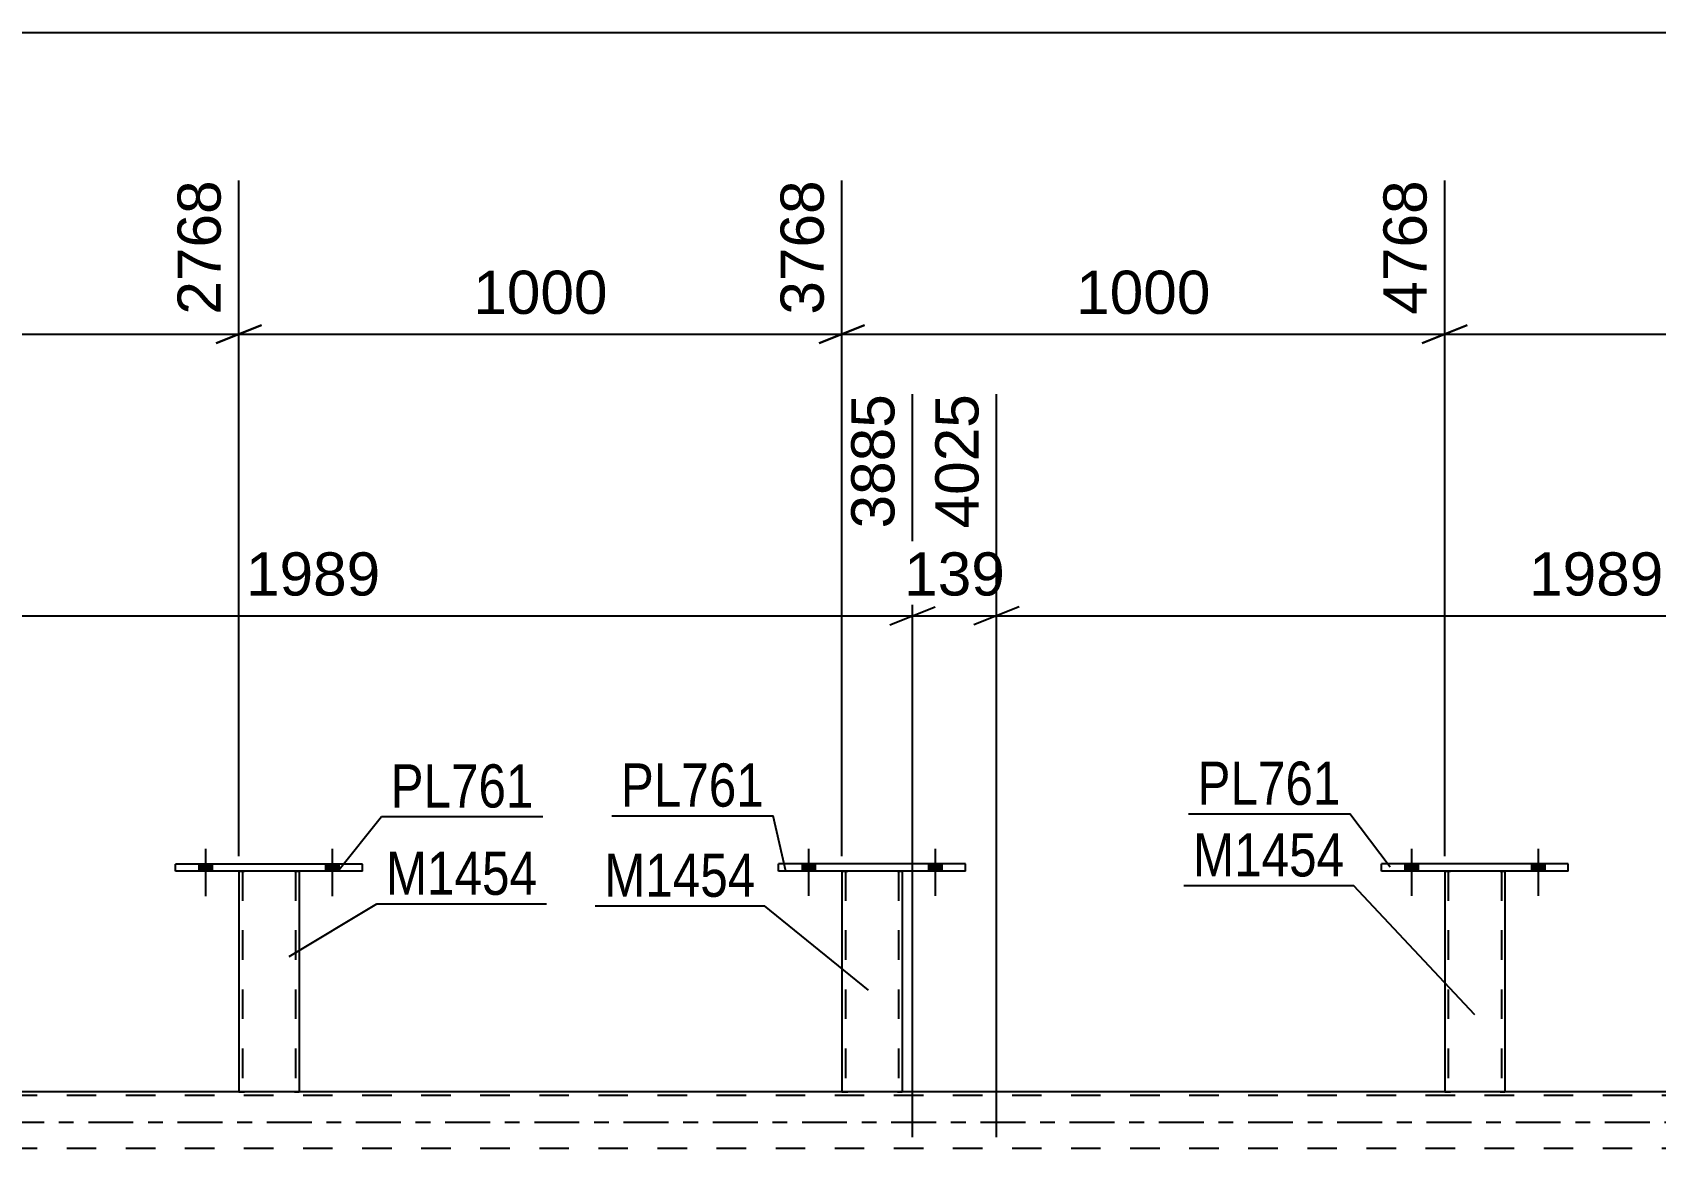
# Model space of a CAD drawing. Header units: millimetres. Extents: x 0 to 841, y 0 to 594.
# Drawn here: x 215.5 to 323.2, y 439.5 to 513.5 of the extents above; entities that cross this region are included whole.
import ezdxf

# ---------------------------------------------------------------- set-up
doc = ezdxf.new("R2010")
doc.units = ezdxf.units.MM
doc.linetypes.add('DXK_LINE_DOT2', pattern=[3.9198, 1.9599, -1.9599])
doc.linetypes.add('DXK_LINE_DOT3', pattern=[5.9187, 2.979, -0.9799, 0.9799, -0.9799])
doc.styles.add('Arial', font='ARIAL.TTF', dxfattribs={"height": 0.2})
doc.styles.add('Arial Narrow', font='ARIALN.TTF', dxfattribs={"height": 0.2})

# ---------------------------------------------------------------- blocks, each defined once
blk = doc.blocks.new('Part-318895815-3014 - 2943')
at = {"color": 7, "linetype": 'DXK_LINE_DOT2'}
for p, q in [((229.19, 457.86), (229.19, 457.86)), ((229.19, 457.86), (229.19, 457.85)), ((229.19, 457.85), (229.19, 457.86)), ((229.23, 457.86), (229.19, 457.86)), ((229.19, 457.86), (229.23, 457.86)), ((229.33, 457.86), (229.23, 457.86)), ((229.23, 457.86), (229.33, 457.86)), ((229.49, 457.86), (229.33, 457.86)), ((229.33, 457.86), (229.49, 457.86)), ((229.43, 457.86), (229.43, 457.86)), ((229.43, 457.86), (229.43, 443.22)), ((229.45, 457.86), (229.43, 457.86)), ((229.43, 457.86), (229.45, 457.86)), ((229.5, 457.86), (229.45, 457.86)), ((229.45, 457.86), (229.5, 457.86)), ((232.89, 457.86), (229.49, 457.86)), ((232.89, 457.86), (229.49, 457.86)), ((232.8, 457.86), (229.5, 457.86)), ((229.5, 457.86), (229.58, 457.86)), ((232.88, 457.86), (229.58, 457.86)), ((232.88, 457.86), (232.8, 457.86)), ((232.93, 457.86), (232.88, 457.86)), ((232.88, 457.86), (232.93, 457.86)), ((232.89, 457.86), (233.05, 457.86)), ((233.05, 457.86), (232.89, 457.86)), ((232.95, 457.86), (232.93, 457.86)), ((232.93, 457.86), (232.95, 457.86)), ((232.95, 457.86), (232.95, 457.86)), ((232.95, 457.86), (232.95, 443.22)), ((233.05, 457.86), (233.15, 457.86)), ((233.15, 457.86), (233.05, 457.86)), ((233.15, 457.86), (233.19, 457.86)), ((233.19, 457.86), (233.15, 457.86)), ((233.19, 457.86), (233.19, 457.86)), ((233.19, 457.86), (233.19, 457.85)), ((233.19, 457.85), (233.19, 457.86)), ((229.19, 443.22), (229.23, 443.22)), ((229.23, 443.22), (229.33, 443.22)), ((229.33, 443.22), (229.49, 443.22)), ((229.45, 443.22), (229.43, 443.22)), ((229.43, 443.22), (229.45, 443.22)), ((229.5, 443.22), (229.45, 443.22)), ((229.45, 443.22), (229.5, 443.22)), ((232.89, 443.22), (229.49, 443.22)), ((232.8, 443.22), (229.5, 443.22)), ((229.5, 443.22), (229.58, 443.22)), ((232.93, 443.22), (229.58, 443.22)), ((232.88, 443.22), (232.8, 443.22)), ((232.93, 443.22), (232.88, 443.22)), ((232.89, 443.22), (233.05, 443.22)), ((232.95, 443.22), (232.93, 443.22)), ((232.93, 443.22), (232.95, 443.22)), ((233.05, 443.22), (233.15, 443.22)), ((233.15, 443.22), (233.19, 443.22))]:
    blk.add_line(p, q, dxfattribs=at)
at = {"color": 2, "linetype": 'Continuous'}
for p, q in [((229.19, 457.85), (229.19, 443.22)), ((233.19, 457.85), (233.19, 443.22)), ((229.23, 443.22), (229.19, 443.22)), ((229.33, 443.22), (229.23, 443.22)), ((229.49, 443.22), (229.33, 443.22)), ((232.89, 443.22), (229.49, 443.22)), ((233.05, 443.22), (232.89, 443.22)), ((233.15, 443.22), (233.05, 443.22)), ((233.19, 443.22), (233.15, 443.22))]:
    blk.add_line(p, q, dxfattribs=at)
blk = doc.blocks.new('Part-318895815-3091 - 2943')
at = {"color": 2, "linetype": 'Continuous'}
for p, q in [((269.2, 457.86), (269.2, 443.22)), ((273.2, 457.86), (273.2, 443.22)), ((269.23, 443.22), (269.2, 443.22)), ((269.34, 443.22), (269.23, 443.22)), ((269.49, 443.22), (269.34, 443.22)), ((272.9, 443.22), (269.49, 443.22)), ((273.06, 443.22), (272.9, 443.22)), ((273.16, 443.22), (273.06, 443.22)), ((273.2, 443.22), (273.16, 443.22))]:
    blk.add_line(p, q, dxfattribs=at)
at = {"color": 7, "linetype": 'DXK_LINE_DOT2'}
for p, q in [((269.2, 457.86), (269.2, 457.86)), ((269.2, 457.86), (269.2, 457.86)), ((269.2, 457.86), (269.2, 457.86)), ((269.23, 457.86), (269.2, 457.86)), ((269.2, 457.86), (269.23, 457.86)), ((269.34, 457.86), (269.23, 457.86)), ((269.23, 457.86), (269.34, 457.86)), ((269.49, 457.86), (269.34, 457.86)), ((269.34, 457.86), (269.49, 457.86)), ((269.44, 457.86), (269.44, 457.86)), ((269.44, 457.86), (269.44, 443.22)), ((269.46, 457.86), (269.44, 457.86)), ((269.44, 457.86), (269.46, 457.86)), ((269.51, 457.86), (269.46, 457.86)), ((269.46, 457.86), (269.51, 457.86)), ((272.9, 457.86), (269.49, 457.86)), ((272.9, 457.86), (269.49, 457.86)), ((272.81, 457.86), (269.51, 457.86)), ((269.51, 457.86), (269.59, 457.86)), ((272.89, 457.86), (269.59, 457.86)), ((272.89, 457.86), (272.81, 457.86)), ((272.94, 457.86), (272.89, 457.86)), ((272.89, 457.86), (272.94, 457.86)), ((272.9, 457.86), (273.06, 457.86)), ((273.06, 457.86), (272.9, 457.86)), ((272.96, 457.86), (272.94, 457.86)), ((272.94, 457.86), (272.96, 457.86)), ((272.96, 457.86), (272.96, 457.86)), ((272.96, 457.86), (272.96, 443.22)), ((273.06, 457.86), (273.16, 457.86)), ((273.16, 457.86), (273.06, 457.86)), ((273.16, 457.86), (273.2, 457.86)), ((273.2, 457.86), (273.16, 457.86)), ((273.2, 457.86), (273.2, 457.86)), ((273.2, 457.86), (273.2, 457.86)), ((273.2, 457.86), (273.2, 457.86)), ((269.2, 443.22), (269.23, 443.22)), ((269.23, 443.22), (269.34, 443.22)), ((269.34, 443.22), (269.49, 443.22)), ((269.46, 443.22), (269.44, 443.22)), ((269.44, 443.22), (269.46, 443.22)), ((269.51, 443.22), (269.46, 443.22)), ((269.46, 443.22), (269.51, 443.22)), ((272.9, 443.22), (269.49, 443.22)), ((272.81, 443.22), (269.51, 443.22)), ((269.51, 443.22), (269.59, 443.22)), ((272.94, 443.22), (269.59, 443.22)), ((272.89, 443.22), (272.81, 443.22)), ((272.94, 443.22), (272.89, 443.22)), ((272.9, 443.22), (273.06, 443.22)), ((272.96, 443.22), (272.94, 443.22)), ((272.94, 443.22), (272.96, 443.22)), ((273.06, 443.22), (273.16, 443.22)), ((273.16, 443.22), (273.2, 443.22))]:
    blk.add_line(p, q, dxfattribs=at)
blk = doc.blocks.new('Part-318895815-3019 - 2943')
at = {"color": 2, "linetype": 'Continuous'}
for p, q in [((265, 457.86), (265, 458.34)), ((277.4, 458.34), (265, 458.34)), ((277.4, 457.86), (265, 457.86)), ((277.4, 457.86), (277.4, 458.34))]:
    blk.add_line(p, q, dxfattribs=at)
blk = doc.blocks.new('Part-318895815-3053 - 2943')
at = {"color": 2, "linetype": 'Continuous'}
for p, q in [((224.99, 457.85), (224.99, 458.33)), ((237.39, 458.33), (224.99, 458.33)), ((237.39, 457.85), (224.99, 457.85)), ((237.39, 457.85), (237.39, 458.33))]:
    blk.add_line(p, q, dxfattribs=at)
blk = doc.blocks.new('Bolt-318895815-3264 - 2943')
at = {"linetype": 'Continuous'}
for points in [[(226.55, 457.85), (227.43, 457.85), (227.43, 458.33), (226.55, 458.33)], [(234.95, 457.85), (235.83, 457.85), (235.83, 458.33), (234.95, 458.33)]]:
    blk.add_hatch(color=1, dxfattribs=at).paths.add_polyline_path(points)
at = {"color": 1, "linetype": 'Continuous'}
for p, q in [((226.99, 459.33), (226.99, 456.21)), ((235.39, 459.33), (235.39, 456.21)), ((226.55, 458.33), (226.55, 457.85)), ((227.43, 458.33), (227.43, 457.85)), ((234.95, 458.33), (234.95, 457.85)), ((235.83, 458.33), (235.83, 457.85))]:
    blk.add_line(p, q, dxfattribs=at)
blk = doc.blocks.new('Part-318895815-3096 - 2943')
at = {"color": 2, "linetype": 'Continuous'}
for p, q in [((305, 457.86), (305, 458.34)), ((317.4, 458.34), (305, 458.34)), ((317.4, 457.86), (305, 457.86)), ((317.4, 457.86), (317.4, 458.34))]:
    blk.add_line(p, q, dxfattribs=at)
blk = doc.blocks.new('Bolt-318895815-3263 - 2943')
at = {"linetype": 'Continuous'}
for points in [[(266.56, 457.86), (267.44, 457.86), (267.44, 458.34), (266.56, 458.34)], [(274.96, 457.86), (275.84, 457.86), (275.84, 458.34), (274.96, 458.34)]]:
    blk.add_hatch(color=1, dxfattribs=at).paths.add_polyline_path(points)
at = {"color": 1, "linetype": 'Continuous'}
for p, q in [((267, 459.34), (267, 456.22)), ((275.4, 459.34), (275.4, 456.22)), ((266.56, 458.34), (266.56, 457.86)), ((267.44, 458.34), (267.44, 457.86)), ((274.96, 458.34), (274.96, 457.86)), ((275.84, 458.34), (275.84, 457.86))]:
    blk.add_line(p, q, dxfattribs=at)
blk = doc.blocks.new('Bolt-318895815-3265 - 2943')
at = {"linetype": 'Continuous'}
for points in [[(226.55, 457.85), (227.43, 457.85), (227.43, 458.33), (226.55, 458.33)], [(234.95, 457.85), (235.83, 457.85), (235.83, 458.33), (234.95, 458.33)]]:
    blk.add_hatch(color=1, dxfattribs=at).paths.add_polyline_path(points)
at = {"color": 1, "linetype": 'Continuous'}
for p, q in [((226.99, 459.33), (226.99, 456.21)), ((235.39, 459.33), (235.39, 456.21)), ((226.55, 458.33), (226.55, 457.85)), ((227.43, 458.33), (227.43, 457.85)), ((234.95, 458.33), (234.95, 457.85)), ((235.83, 458.33), (235.83, 457.85))]:
    blk.add_line(p, q, dxfattribs=at)
blk = doc.blocks.new('Part-318895815-3286 - 2943')
at = {"color": 2, "linetype": 'Continuous'}
for p, q in [((309.2, 457.86), (309.2, 443.22)), ((313.2, 457.86), (313.2, 443.22)), ((309.23, 443.22), (309.2, 443.22)), ((309.34, 443.22), (309.23, 443.22)), ((309.49, 443.22), (309.34, 443.22)), ((312.9, 443.22), (309.49, 443.22)), ((313.06, 443.22), (312.9, 443.22)), ((313.16, 443.22), (313.06, 443.22)), ((313.2, 443.22), (313.16, 443.22))]:
    blk.add_line(p, q, dxfattribs=at)
at = {"color": 7, "linetype": 'DXK_LINE_DOT2'}
for p, q in [((309.2, 457.86), (309.2, 457.86)), ((309.2, 457.86), (309.2, 457.86)), ((309.2, 457.86), (309.2, 457.86)), ((309.23, 457.86), (309.2, 457.86)), ((309.2, 457.86), (309.23, 457.86)), ((309.34, 457.86), (309.23, 457.86)), ((309.23, 457.86), (309.34, 457.86)), ((309.49, 457.86), (309.34, 457.86)), ((309.34, 457.86), (309.49, 457.86)), ((309.44, 457.86), (309.44, 457.86)), ((309.44, 457.86), (309.44, 443.22)), ((309.46, 457.86), (309.44, 457.86)), ((309.44, 457.86), (309.46, 457.86)), ((309.51, 457.86), (309.46, 457.86)), ((309.46, 457.86), (309.51, 457.86)), ((312.9, 457.86), (309.49, 457.86)), ((312.9, 457.86), (309.49, 457.86)), ((312.81, 457.86), (309.51, 457.86)), ((309.51, 457.86), (309.59, 457.86)), ((312.89, 457.86), (309.59, 457.86)), ((312.89, 457.86), (312.81, 457.86)), ((312.94, 457.86), (312.89, 457.86)), ((312.89, 457.86), (312.94, 457.86)), ((312.9, 457.86), (313.06, 457.86)), ((313.06, 457.86), (312.9, 457.86)), ((312.96, 457.86), (312.94, 457.86)), ((312.94, 457.86), (312.96, 457.86)), ((312.96, 457.86), (312.96, 457.86)), ((312.96, 457.86), (312.96, 443.22)), ((313.06, 457.86), (313.16, 457.86)), ((313.16, 457.86), (313.06, 457.86)), ((313.16, 457.86), (313.2, 457.86)), ((313.2, 457.86), (313.16, 457.86)), ((313.2, 457.86), (313.2, 457.86)), ((313.2, 457.86), (313.2, 457.86)), ((313.2, 457.86), (313.2, 457.86)), ((309.2, 443.22), (309.23, 443.22)), ((309.23, 443.22), (309.34, 443.22)), ((309.34, 443.22), (309.49, 443.22)), ((309.46, 443.22), (309.44, 443.22)), ((309.44, 443.22), (309.46, 443.22)), ((309.51, 443.22), (309.46, 443.22)), ((309.46, 443.22), (309.49, 443.22)), ((312.9, 443.22), (309.49, 443.22)), ((309.49, 443.22), (309.51, 443.22)), ((312.81, 443.22), (309.51, 443.22)), ((309.51, 443.22), (309.59, 443.22)), ((312.89, 443.22), (309.59, 443.22)), ((312.89, 443.22), (312.81, 443.22)), ((312.94, 443.22), (312.89, 443.22)), ((312.89, 443.22), (312.94, 443.22)), ((312.9, 443.22), (313.06, 443.22)), ((312.96, 443.22), (312.94, 443.22)), ((312.94, 443.22), (312.96, 443.22)), ((313.06, 443.22), (313.16, 443.22)), ((313.16, 443.22), (313.2, 443.22))]:
    blk.add_line(p, q, dxfattribs=at)
blk = doc.blocks.new('Part-318895815-3314 - 2943')
at = {"color": 7, "linetype": 'DXK_LINE_DOT2'}
for p, q in [((725.39, 442.98), (136.35, 442.98)), ((233.19, 443.22), (229.19, 443.22)), ((273.2, 443.22), (269.2, 443.22)), ((313.2, 443.22), (309.2, 443.22)), ((725.39, 439.46), (136.35, 439.46))]:
    blk.add_line(p, q, dxfattribs=at)
at = {"color": 2, "linetype": 'Continuous'}
for p, q in [((229.19, 443.22), (193.19, 443.22)), ((269.2, 443.22), (233.19, 443.22)), ((309.2, 443.22), (273.2, 443.22)), ((349.19, 443.22), (313.2, 443.22))]:
    blk.add_line(p, q, dxfattribs=at)
at = {"color": 7, "linetype": 'DXK_LINE_DOT3'}
blk.add_line((136.35, 441.22), (725.39, 441.22), dxfattribs=at)
blk = doc.blocks.new('Bolt-318895815-3323 - 2943')
at = {"linetype": 'Continuous'}
for points in [[(306.56, 457.86), (307.44, 457.86), (307.44, 458.34), (306.56, 458.34)], [(314.96, 457.86), (315.84, 457.86), (315.84, 458.34), (314.96, 458.34)]]:
    blk.add_hatch(color=1, dxfattribs=at).paths.add_polyline_path(points)
at = {"color": 1, "linetype": 'Continuous'}
for p, q in [((307, 459.34), (307, 456.22)), ((315.4, 459.34), (315.4, 456.22)), ((306.56, 458.34), (306.56, 457.86)), ((307.44, 458.34), (307.44, 457.86)), ((314.96, 458.34), (314.96, 457.86)), ((315.84, 458.34), (315.84, 457.86))]:
    blk.add_line(p, q, dxfattribs=at)
blk = doc.blocks.new('Bolt-318895815-3324 - 2943')
at = {"linetype": 'Continuous'}
for points in [[(266.56, 457.86), (267.44, 457.86), (267.44, 458.34), (266.56, 458.34)], [(274.96, 457.86), (275.84, 457.86), (275.84, 458.34), (274.96, 458.34)]]:
    blk.add_hatch(color=1, dxfattribs=at).paths.add_polyline_path(points)
at = {"color": 1, "linetype": 'Continuous'}
for p, q in [((267, 459.34), (267, 456.22)), ((275.4, 459.34), (275.4, 456.22)), ((266.56, 458.34), (266.56, 457.86)), ((267.44, 458.34), (267.44, 457.86)), ((274.96, 458.34), (274.96, 457.86)), ((275.84, 458.34), (275.84, 457.86))]:
    blk.add_line(p, q, dxfattribs=at)
blk = doc.blocks.new('Bolt-318895815-3353 - 2943')
at = {"linetype": 'Continuous'}
for points in [[(306.56, 457.86), (307.44, 457.86), (307.44, 458.34), (306.56, 458.34)], [(314.96, 457.86), (315.84, 457.86), (315.84, 458.34), (314.96, 458.34)]]:
    blk.add_hatch(color=1, dxfattribs=at).paths.add_polyline_path(points)
at = {"color": 1, "linetype": 'Continuous'}
for p, q in [((307, 459.34), (307, 456.22)), ((315.4, 459.34), (315.4, 456.22)), ((306.56, 458.34), (306.56, 457.86)), ((307.44, 458.34), (307.44, 457.86)), ((314.96, 458.34), (314.96, 457.86)), ((315.84, 458.34), (315.84, 457.86))]:
    blk.add_line(p, q, dxfattribs=at)
blk = doc.blocks.new('StraightDimension-318895815-11071 - 2943')
at = {"color": 7, "linetype": 'Continuous'}
for p, q in [((229.19, 458.86), (229.19, 503.66)), ((269.2, 458.86), (269.2, 503.66)), ((230.69, 494.07), (227.69, 492.87)), ((229.19, 493.47), (269.2, 493.47)), ((267.7, 492.87), (270.7, 494.07))]:
    blk.add_line(p, q, dxfattribs=at)
at = {"color": 0}
blk.add_wipeout([(254.24, 494.22), (254.24, 498.42), (244.15, 498.42), (244.15, 494.22)], dxfattribs=at)
at = {"color": 3, "style": 'Arial'}
blk.add_text('1000', height=2.865, dxfattribs=at).set_placement((244.75, 494.82))
at = {"color": 0, "linetype": 'Continuous'}
blk.add_wipeout([(268.6, 504.26), (264.4, 504.26), (264.4, 494.17), (268.6, 494.17)], dxfattribs=at)
at = {"color": 3, "linetype": 'Continuous', "style": 'Arial'}
blk.add_text('3768', height=2.865, rotation=90.0002, dxfattribs=at).set_placement((268, 494.77))
blk = doc.blocks.new('StraightDimension-318895815-22862 - 2943')
at = {"color": 7, "linetype": 'Continuous'}
for p, q in [((194.33, 440.22), (194.33, 489.49)), ((273.89, 440.22), (273.89, 489.49)), ((195.83, 475.39), (192.83, 474.19)), ((272.39, 474.19), (275.39, 475.39)), ((194.33, 474.79), (273.89, 474.79))]:
    blk.add_line(p, q, dxfattribs=at)
at = {"color": 0, "linetype": 'Continuous'}
blk.add_wipeout([(273.29, 490.09), (269.09, 490.09), (269.09, 479.99), (273.29, 479.99)], dxfattribs=at)
at = {"color": 0}
blk.add_wipeout([(239.16, 475.54), (239.16, 479.74), (229.07, 479.74), (229.07, 475.54)], dxfattribs=at)
at = {"color": 3, "linetype": 'Continuous', "style": 'Arial'}
blk.add_text('3885', height=2.865, rotation=90.0002, dxfattribs=at).set_placement((272.69, 480.59))
at = {"color": 3, "style": 'Arial'}
blk.add_text('1989', height=2.865, dxfattribs=at).set_placement((229.67, 476.14))
blk = doc.blocks.new('StraightDimension-318895815-11070 - 2943')
at = {"color": 7, "linetype": 'Continuous'}
for p, q in [((269.2, 458.86), (269.2, 503.66)), ((309.2, 458.86), (309.2, 503.66)), ((270.7, 494.07), (267.7, 492.87)), ((269.2, 493.47), (309.2, 493.47)), ((307.7, 492.87), (310.7, 494.07))]:
    blk.add_line(p, q, dxfattribs=at)
at = {"color": 0}
blk.add_wipeout([(294.24, 494.22), (294.24, 498.42), (284.15, 498.42), (284.15, 494.22)], dxfattribs=at)
at = {"color": 3, "style": 'Arial'}
blk.add_text('1000', height=2.865, dxfattribs=at).set_placement((284.75, 494.82))
at = {"color": 0, "linetype": 'Continuous'}
blk.add_wipeout([(308.6, 504.26), (304.4, 504.26), (304.4, 494.17), (308.6, 494.17)], dxfattribs=at)
at = {"color": 3, "linetype": 'Continuous', "style": 'Arial'}
blk.add_text('4768', height=2.865, rotation=90.0002, dxfattribs=at).set_placement((308, 494.77))
blk = doc.blocks.new('StraightDimension-318895815-22861 - 2943')
at = {"color": 7, "linetype": 'Continuous'}
for p, q in [((273.89, 440.22), (273.89, 489.49)), ((279.47, 440.22), (279.47, 489.49)), ((272.39, 474.19), (275.39, 475.39)), ((280.97, 475.39), (277.97, 474.19)), ((273.89, 474.79), (279.47, 474.79))]:
    blk.add_line(p, q, dxfattribs=at)
at = {"color": 0}
blk.add_wipeout([(280.61, 475.54), (280.61, 479.74), (272.74, 479.74), (272.74, 475.54)], dxfattribs=at)
at = {"color": 3, "style": 'Arial'}
blk.add_text('139', height=2.865, dxfattribs=at).set_placement((273.34, 476.14))
at = {"color": 0, "linetype": 'Continuous'}
blk.add_wipeout([(278.87, 490.09), (274.67, 490.09), (274.67, 479.99), (278.87, 479.99)], dxfattribs=at)
at = {"color": 3, "linetype": 'Continuous', "style": 'Arial'}
blk.add_text('4025', height=2.865, rotation=90.0002, dxfattribs=at).set_placement((278.27, 480.59))
blk = doc.blocks.new('StraightDimension-318895815-11069 - 2943')
at = {"color": 7, "linetype": 'Continuous'}
for p, q in [((309.2, 458.86), (309.2, 503.66)), ((349.19, 458.86), (349.19, 503.66)), ((310.7, 494.07), (307.7, 492.87)), ((309.2, 493.47), (349.19, 493.47)), ((347.69, 492.87), (350.69, 494.07))]:
    blk.add_line(p, q, dxfattribs=at)
at = {"color": 0}
blk.add_wipeout([(334.24, 494.22), (334.24, 498.42), (324.15, 498.42), (324.15, 494.22)], dxfattribs=at)
at = {"color": 3, "style": 'Arial'}
blk.add_text('1000', height=2.865, dxfattribs=at).set_placement((324.75, 494.82))
at = {"color": 0, "linetype": 'Continuous'}
blk.add_wipeout([(348.59, 504.26), (344.39, 504.26), (344.39, 494.17), (348.59, 494.17)], dxfattribs=at)
at = {"color": 3, "linetype": 'Continuous', "style": 'Arial'}
blk.add_text('5768', height=2.865, rotation=90.0002, dxfattribs=at).set_placement((347.99, 494.77))
blk = doc.blocks.new('StraightDimension-318895815-11072 - 2943')
at = {"color": 7, "linetype": 'Continuous'}
for p, q in [((189.19, 458.86), (189.19, 503.66)), ((229.19, 458.86), (229.19, 503.66)), ((190.69, 494.07), (187.69, 492.87)), ((189.19, 493.47), (229.19, 493.47)), ((227.69, 492.87), (230.69, 494.07))]:
    blk.add_line(p, q, dxfattribs=at)
at = {"color": 0}
blk.add_wipeout([(214.24, 494.22), (214.24, 498.42), (204.14, 498.42), (204.14, 494.22)], dxfattribs=at)
at = {"color": 3, "style": 'Arial'}
blk.add_text('1000', height=2.865, dxfattribs=at).set_placement((204.74, 494.82))
at = {"color": 0, "linetype": 'Continuous'}
blk.add_wipeout([(228.59, 504.26), (224.39, 504.26), (224.39, 494.17), (228.59, 494.17)], dxfattribs=at)
at = {"color": 3, "linetype": 'Continuous', "style": 'Arial'}
blk.add_text('2768', height=2.865, rotation=90.0002, dxfattribs=at).set_placement((227.99, 494.77))
blk = doc.blocks.new('StraightDimension-318895815-22860 - 2943')
at = {"color": 7, "linetype": 'Continuous'}
for p, q in [((279.47, 440.22), (279.47, 489.49)), ((359.03, 440.22), (359.03, 489.49)), ((280.97, 475.39), (277.97, 474.19)), ((357.53, 474.19), (360.53, 475.39)), ((279.47, 474.79), (359.03, 474.79))]:
    blk.add_line(p, q, dxfattribs=at)
at = {"color": 0, "linetype": 'Continuous'}
blk.add_wipeout([(358.43, 490.09), (354.23, 490.09), (354.23, 479.99), (358.43, 479.99)], dxfattribs=at)
at = {"color": 0}
blk.add_wipeout([(324.29, 475.54), (324.29, 479.74), (314.2, 479.74), (314.2, 475.54)], dxfattribs=at)
at = {"color": 3, "linetype": 'Continuous', "style": 'Arial'}
blk.add_text('6014', height=2.865, rotation=90.0002, dxfattribs=at).set_placement((357.83, 480.59))
at = {"color": 3, "style": 'Arial'}
blk.add_text('1989', height=2.865, dxfattribs=at).set_placement((314.8, 476.14))
blk = doc.blocks.new('StraightDimension-318895815-2246 - 1938')
at = {"color": 7, "linetype": 'Continuous'}
blk.add_line((128.36, 513.48), (760.51, 513.48), dxfattribs=at)
blk = doc.blocks.new('Mark-318895815-3010 - 2943')
at = {"color": 30, "linetype": 'Continuous'}
for p, q in [((232.53, 452.21), (238.35, 455.69)), ((238.35, 455.69), (249.6, 455.69))]:
    blk.add_line(p, q, dxfattribs=at)
at = {"color": 0}
blk.add_wipeout([(249, 456.29), (249, 459.29), (238.95, 459.29), (238.95, 456.29)], dxfattribs=at)
blk.add_wipeout([(249, 456.29), (249, 459.29), (238.95, 459.29), (238.95, 456.29)], dxfattribs=at)
at = {"color": 3, "style": 'Arial Narrow'}
blk.add_text('M1454', height=2.863, dxfattribs=at).set_placement((238.95, 456.29))
blk = doc.blocks.new('Mark-318895815-3015 - 2943')
at = {"color": 30, "linetype": 'Continuous'}
for p in [(253.94, 461.54), (265.49, 457.86)]:
    blk.add_line(p, (264.65, 461.54), dxfattribs=at)
at = {"color": 0}
blk.add_wipeout([(264.05, 462.14), (264.05, 465.14), (254.54, 465.14), (254.54, 462.14)], dxfattribs=at)
blk.add_wipeout([(264.05, 462.14), (264.05, 465.14), (254.54, 465.14), (254.54, 462.14)], dxfattribs=at)
at = {"color": 3, "style": 'Arial Narrow'}
blk.add_text('PL761', height=2.863, dxfattribs=at).set_placement((254.54, 462.14))
blk = doc.blocks.new('Mark-318895815-3282 - 2943')
at = {"color": 30, "linetype": 'Continuous'}
for p in [(291.9, 456.91), (311.2, 448.33)]:
    blk.add_line(p, (303.15, 456.91), dxfattribs=at)
at = {"color": 0}
blk.add_wipeout([(302.55, 457.51), (302.55, 460.51), (292.5, 460.51), (292.5, 457.51)], dxfattribs=at)
blk.add_wipeout([(302.55, 457.51), (302.55, 460.51), (292.5, 460.51), (292.5, 457.51)], dxfattribs=at)
at = {"color": 3, "style": 'Arial Narrow'}
blk.add_text('M1454', height=2.863, dxfattribs=at).set_placement((292.5, 457.51))
blk = doc.blocks.new('Mark-318895815-3049 - 2943')
at = {"color": 30, "linetype": 'Continuous'}
for p, q in [((235.76, 457.85), (238.66, 461.48)), ((238.66, 461.48), (249.36, 461.48))]:
    blk.add_line(p, q, dxfattribs=at)
at = {"color": 0}
blk.add_wipeout([(248.76, 462.08), (248.76, 465.08), (239.26, 465.08), (239.26, 462.08)], dxfattribs=at)
blk.add_wipeout([(248.76, 462.08), (248.76, 465.08), (239.26, 465.08), (239.26, 462.08)], dxfattribs=at)
at = {"color": 3, "style": 'Arial Narrow'}
blk.add_text('PL761', height=2.863, dxfattribs=at).set_placement((239.26, 462.08))
blk = doc.blocks.new('Mark-318895815-3087 - 2943')
at = {"color": 30, "linetype": 'Continuous'}
for p in [(252.83, 455.56), (270.97, 449.97)]:
    blk.add_line(p, (264.08, 455.56), dxfattribs=at)
at = {"color": 0}
blk.add_wipeout([(263.48, 456.16), (263.48, 459.16), (253.43, 459.16), (253.43, 456.16)], dxfattribs=at)
blk.add_wipeout([(263.48, 456.16), (263.48, 459.16), (253.43, 459.16), (253.43, 456.16)], dxfattribs=at)
at = {"color": 3, "style": 'Arial Narrow'}
blk.add_text('M1454', height=2.863, dxfattribs=at).set_placement((253.43, 456.16))
blk = doc.blocks.new('Mark-318895815-3092 - 2943')
at = {"color": 30, "linetype": 'Continuous'}
for p in [(292.2, 461.66), (305.59, 458.12)]:
    blk.add_line(p, (302.91, 461.66), dxfattribs=at)
at = {"color": 0}
blk.add_wipeout([(302.31, 462.26), (302.31, 465.26), (292.8, 465.26), (292.8, 462.26)], dxfattribs=at)
blk.add_wipeout([(302.31, 462.26), (302.31, 465.26), (292.8, 465.26), (292.8, 462.26)], dxfattribs=at)
at = {"color": 3, "style": 'Arial Narrow'}
blk.add_text('PL761', height=2.863, dxfattribs=at).set_placement((292.8, 462.26))

msp = doc.modelspace()

# ---------------------------------------------------------------- block references
for name in ['StraightDimension-318895815-2246 - 1938', 'Bolt-318895815-3264 - 2943', 'Bolt-318895815-3265 - 2943', 'Bolt-318895815-3263 - 2943', 'Bolt-318895815-3324 - 2943', 'Bolt-318895815-3323 - 2943', 'Bolt-318895815-3353 - 2943', 'Part-318895815-3053 - 2943', 'Part-318895815-3014 - 2943', 'Part-318895815-3019 - 2943', 'Part-318895815-3091 - 2943', 'Part-318895815-3096 - 2943', 'Part-318895815-3286 - 2943', 'Part-318895815-3314 - 2943']:
    msp.add_blockref(name, (0, 0))

# ---------------------------------------------------------------- next in the draw order: block references
msp.add_blockref('StraightDimension-318895815-11071 - 2943', (0, 0))

# ---------------------------------------------------------------- next in the draw order: block references
msp.add_blockref('StraightDimension-318895815-22862 - 2943', (0, 0))

# ---------------------------------------------------------------- next in the draw order: block references
for name in ['StraightDimension-318895815-11072 - 2943', 'StraightDimension-318895815-11070 - 2943', 'Mark-318895815-3015 - 2943', 'Mark-318895815-3010 - 2943']:
    msp.add_blockref(name, (0, 0))

# ---------------------------------------------------------------- next in the draw order: block references
for name in ['StraightDimension-318895815-11069 - 2943', 'StraightDimension-318895815-22861 - 2943', 'Mark-318895815-3049 - 2943', 'Mark-318895815-3087 - 2943']:
    msp.add_blockref(name, (0, 0))

# ---------------------------------------------------------------- next in the draw order: block references
msp.add_blockref('StraightDimension-318895815-22860 - 2943', (0, 0))

# ---------------------------------------------------------------- next in the draw order: block references
msp.add_blockref('Mark-318895815-3282 - 2943', (0, 0))

# ---------------------------------------------------------------- next in the draw order: block references
msp.add_blockref('Mark-318895815-3092 - 2943', (0, 0))

doc.saveas('drawing.dxf')
